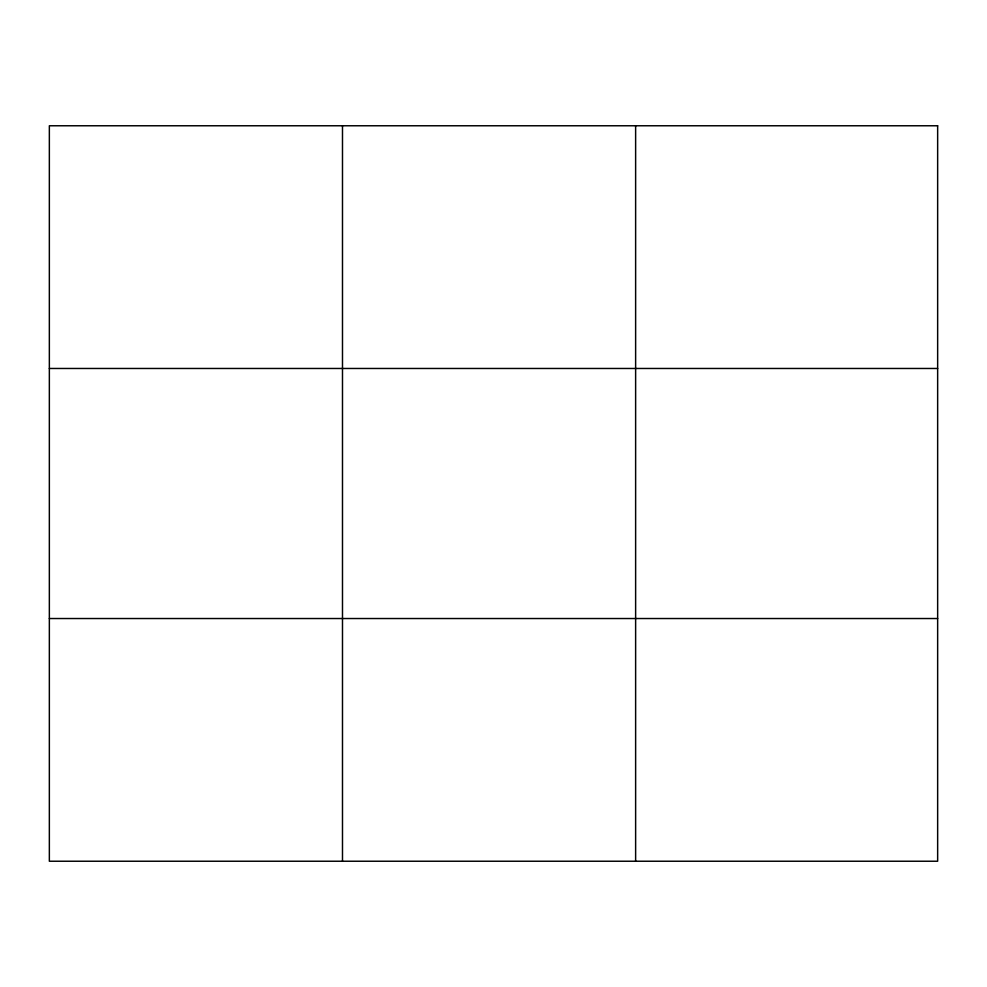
<?xml version="1.0" encoding="UTF-8"?>
<svg xmlns="http://www.w3.org/2000/svg" width="987" height="987" viewBox="0 0 987 987"><rect width="100%" height="100%" fill="white"/><g stroke="black" fill="none" stroke-linecap="round" stroke-linejoin="round"><path stroke-width="1.48" d="M342.489 125.768L342.489 861.232M635.628 125.768L635.628 861.232M49.35 368.472L937.65 368.472M49.35 618.528L937.65 618.528M937.65 125.768L937.65 861.232L49.35 861.232L49.35 125.768L937.65 125.768"/></g></svg>
